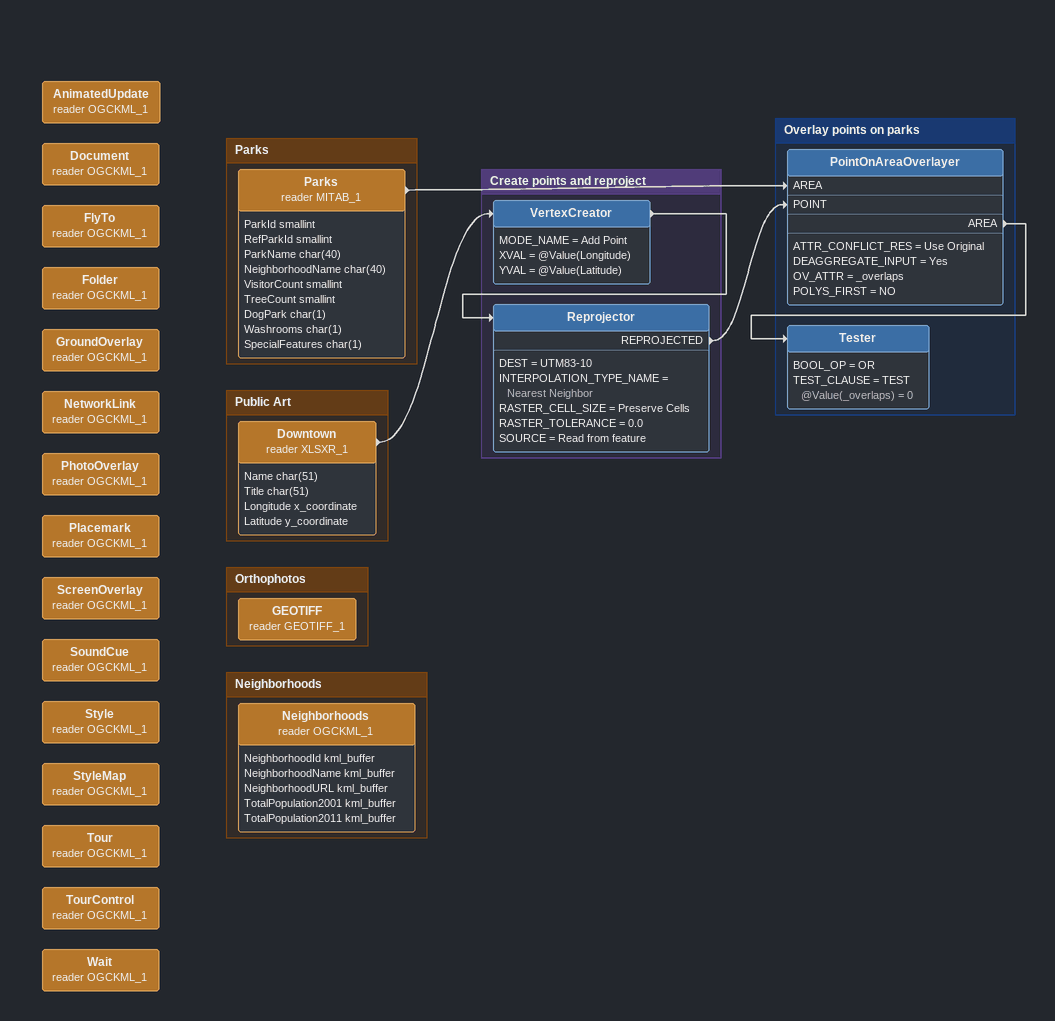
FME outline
AnimatedUpdate (reader OGCKML_1)
Document (reader OGCKML_1)
FlyTo (reader OGCKML_1)
Folder (reader OGCKML_1)
GroundOverlay (reader OGCKML_1)
NetworkLink (reader OGCKML_1)
PhotoOverlay (reader OGCKML_1)
Placemark (reader OGCKML_1)
ScreenOverlay (reader OGCKML_1)
SoundCue (reader OGCKML_1)
Style (reader OGCKML_1)
StyleMap (reader OGCKML_1)
Tour (reader OGCKML_1)
TourControl (reader OGCKML_1)
Wait (reader OGCKML_1)

Bookmark: Parks
Parks (reader MITAB_1)
    attributes: ParkId smallint, RefParkId smallint, ParkName char(40), NeighborhoodName char(40), VisitorCount smallint, TreeCount smallint, DogPark char(1), Washrooms char(1), SpecialFeatures char(1)
    -> PointOnAreaOverlayer [AREA]

Bookmark: Public Art
Downtown (reader XLSXR_1)
    attributes: Name char(51), Title char(51), Longitude x_coordinate, Latitude y_coordinate
    -> VertexCreator

Bookmark: Create points and reproject
VertexCreator
    MODE_NAME = Add Point
    XVAL = @Value(Longitude)
    YVAL = @Value(Latitude)
    -> Reprojector
Reprojector
    DEST = UTM83-10
    INTERPOLATION_TYPE_NAME = Nearest Neighbor
    RASTER_CELL_SIZE = Preserve Cells
    RASTER_TOLERANCE = 0.0
    SOURCE = Read from feature
    REPROJECTED -> PointOnAreaOverlayer [POINT]

Bookmark: Overlay points on parks
PointOnAreaOverlayer
    ATTR_CONFLICT_RES = Use Original
    DEAGGREGATE_INPUT = Yes
    OV_ATTR = _overlaps
    POLYS_FIRST = NO
    AREA -> Tester
Tester
    BOOL_OP = OR
    TEST_CLAUSE = TEST @Value(_overlaps) = 0

Bookmark: Orthophotos
GEOTIFF (reader GEOTIFF_1)

Bookmark: Neighborhoods
Neighborhoods (reader OGCKML_1)
    attributes: NeighborhoodId kml_buffer, NeighborhoodName kml_buffer, NeighborhoodURL kml_buffer, TotalPopulation2001 kml_buffer, TotalPopulation2011 kml_buffer
